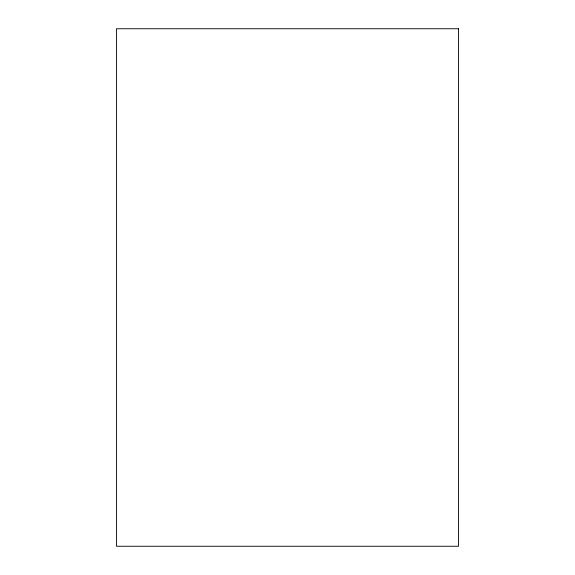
<?xml version="1.0" encoding="UTF-8"?>
<svg xmlns="http://www.w3.org/2000/svg" width="575" height="575" viewBox="0 0 575 575"><rect width="100%" height="100%" fill="white"/><g stroke="black" fill="none" stroke-linecap="round" stroke-linejoin="round"><path stroke-width="0.86" d="M458.541 28.75L116.459 28.75L116.459 546.25L458.541 546.25L458.541 28.75"/></g></svg>
